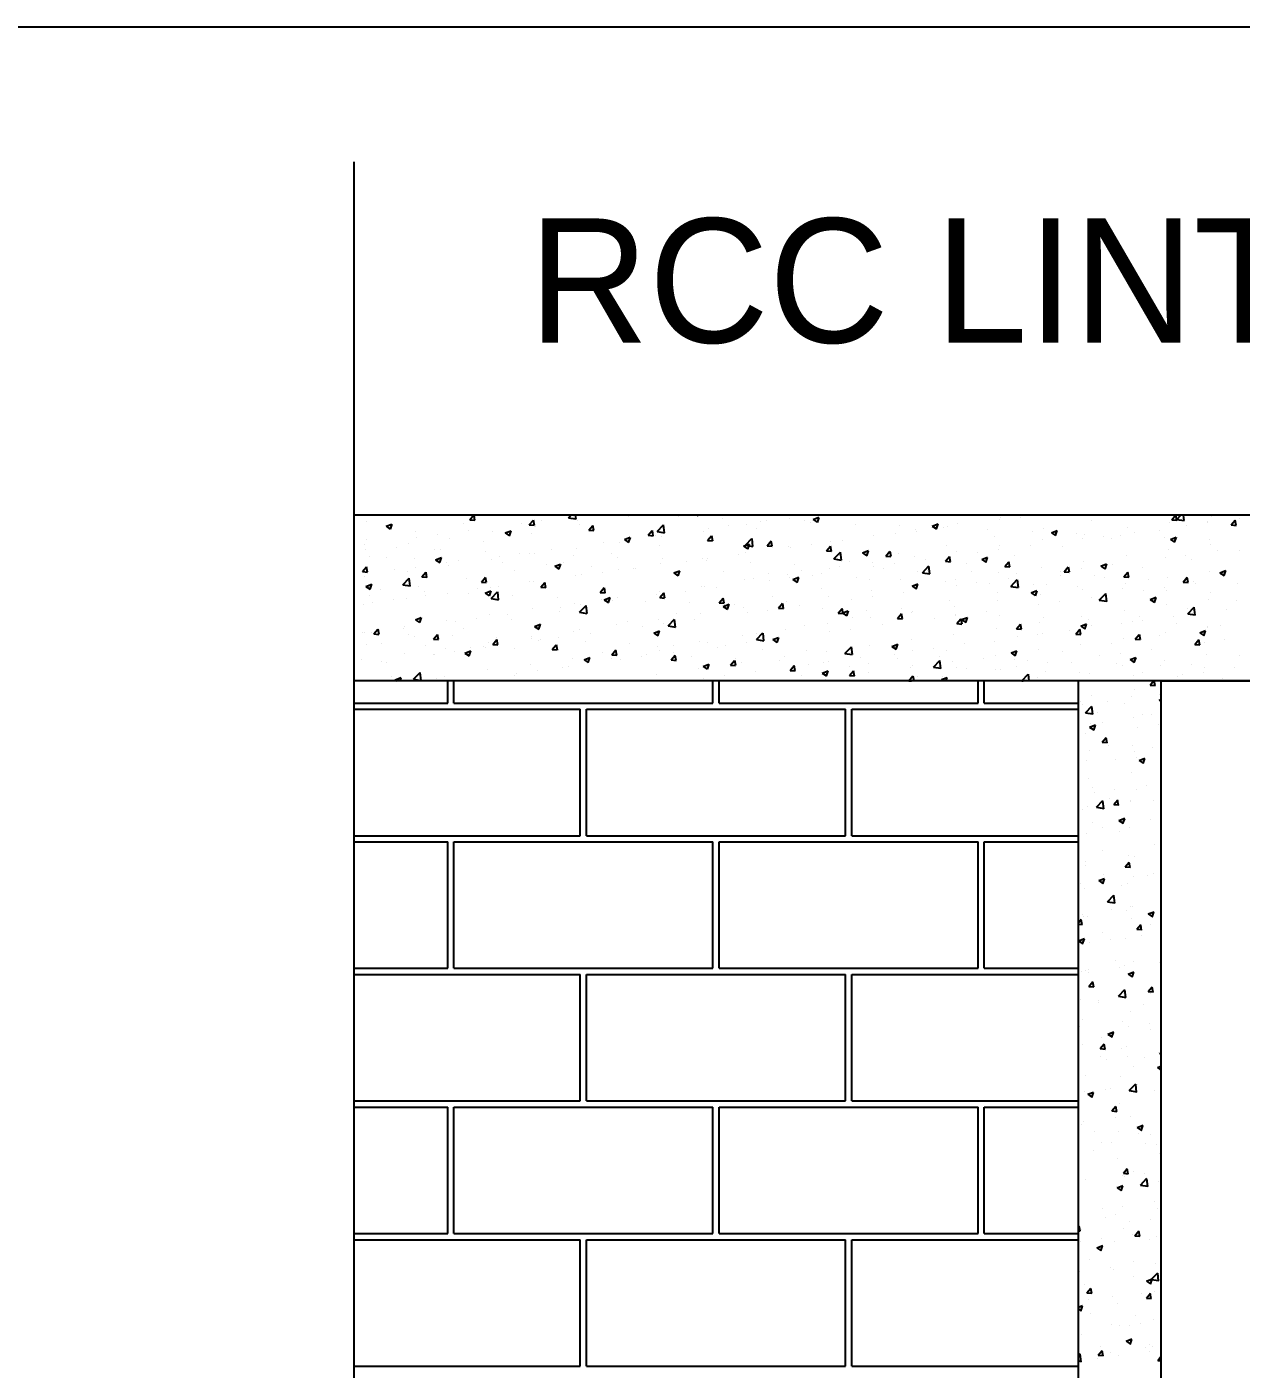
# Model space of a CAD drawing. Header units: metres. Extents: x -1560488.3 to -1560394.4, y 43534.5 to 43593.3.
# Drawn here: x -1560437.045 to -1560434.939, y 43545.777 to 43548.105 of the extents above; entities that cross this region are included whole.
import ezdxf

# ---------------------------------------------------------------- set-up
doc = ezdxf.new("R2010")
doc.units = ezdxf.units.M
doc.header["$LTSCALE"] = 750
doc.header["$MEASUREMENT"] = 0
doc.layers.get('0').update_dxf_attribs({"lineweight": 5})
doc.layers.add('BO', color=1, linetype='Continuous')
doc.styles.add('Romantic', font='GOTHIC.TTF')

# ---------------------------------------------------------------- blocks, each defined once
blk = doc.blocks.new('A$C70167D43')
at = {"color": 0}
for p, q in [((-238.45, 286.7), (-238.45, 649.47)), ((63.73, 609.8), (-238.45, 609.8)), ((63.73, 591.19), (-238.45, 591.19)), ((-157.14, 330.66), (-157.14, 591.19)), ((-147.84, 591.19), (-26.88, 591.19)), ((-147.84, 330.66), (-147.84, 591.19))]:
    blk.add_line(p, q, dxfattribs=at)
at = {"color": 2}
for p, q in [((-238.4, 609.77), (-238.4, 609.77)), ((-237.07, 609.07), (-237.07, 609.07)), ((-232.3, 609.73), (-232.3, 609.73)), ((-226.2, 608.91), (-226.2, 608.91)), ((-225.46, 609.3), (-225.05, 609.8)), ((-225.46, 609.3), (-224.91, 609.25)), ((-224.9, 609.24), (-225, 609.8)), ((-219.72, 608.89), (-219.72, 608.89)), ((-218.79, 608.71), (-218.34, 609.25)), ((-218.22, 608.66), (-218.33, 609.24)), ((-217.39, 609.19), (-217.39, 609.19)), ((-214.38, 609.51), (-214.11, 609.8)), ((-214.38, 609.51), (-213.56, 609.38)), ((-213.87, 609.66), (-213.87, 609.66)), ((-213.54, 609.37), (-213.59, 609.8)), ((-213.4, 609.18), (-213.4, 609.18)), ((-207.69, 609.66), (-207.69, 609.66)), ((-202.07, 609.65), (-202.07, 609.65)), ((-199.9, 609.8), (-199.84, 609.76)), ((-199.83, 609.75), (-199.81, 609.8)), ((-197.1, 609.44), (-197.1, 609.44)), ((-192.86, 609.07), (-192.86, 609.07)), ((-192.14, 609.23), (-192.14, 609.23)), ((-189.59, 609.38), (-189.59, 609.38)), ((-187.86, 609.2), (-187.86, 609.2)), ((-187.17, 609.02), (-187.17, 609.02)), ((-186.93, 609.32), (-186.28, 609.57)), ((-186.93, 609.32), (-186.47, 609.01)), ((-186.45, 609), (-186.26, 609.56)), ((-165.97, 609.27), (-165.97, 609.27)), ((-165.86, 609.52), (-165.86, 609.52)), ((-163.64, 609.57), (-163.64, 609.57)), ((-155.68, 609.23), (-155.68, 609.23)), ((-146.89, 609.03), (-146.89, 609.03)), ((-146.67, 609.29), (-146.24, 609.8)), ((-146.67, 609.29), (-146.11, 609.24)), ((-146.1, 609.23), (-146.21, 609.8)), ((-146.11, 609.34), (-145.66, 609.8)), ((-146.11, 609.34), (-145.28, 609.21)), ((-145.27, 609.2), (-145.34, 609.8)), ((-142.63, 608.99), (-142.63, 608.99)), ((-142.6, 609.05), (-142.6, 609.05)), ((-142.19, 609.63), (-142.19, 609.63)), ((-140, 608.71), (-139.55, 609.24)), ((-139.43, 608.65), (-139.54, 609.23)), ((-139.11, 609.46), (-139.11, 609.46)), ((-234.86, 608.56), (-234.21, 608.81)), ((-234.86, 608.56), (-234.4, 608.25)), ((-234.39, 608.24), (-234.2, 608.8)), ((-231.62, 607.98), (-231.62, 607.98)), ((-229.12, 607.65), (-229.12, 607.65)), ((-225.6, 608.11), (-225.6, 608.11)), ((-222.88, 607.92), (-222.88, 607.92)), ((-221.49, 607.81), (-220.84, 608.06)), ((-221.49, 607.81), (-221.03, 607.5)), ((-221.01, 607.49), (-220.83, 608.05)), ((-218.79, 608.71), (-218.23, 608.67)), ((-218.54, 607.8), (-218.54, 607.8)), ((-218.1, 608.58), (-218.1, 608.58)), ((-213.11, 608.73), (-213.11, 608.73)), ((-212.12, 608.13), (-211.67, 608.66)), ((-212.12, 608.13), (-211.56, 608.08)), ((-211.55, 608.07), (-211.66, 608.65)), ((-205.44, 607.55), (-204.99, 608.08)), ((-205.44, 607.55), (-204.89, 607.5)), ((-204.87, 607.49), (-204.98, 608.07)), ((-204.59, 607.53), (-204.59, 607.53)), ((-204.45, 607.97), (-203.73, 608.73)), ((-204.45, 607.97), (-203.63, 607.84)), ((-203.9, 607.43), (-203.9, 607.43)), ((-203.61, 607.83), (-203.72, 608.72)), ((-199.2, 608.03), (-199.2, 608.03)), ((-198.77, 606.96), (-198.32, 607.5)), ((-198.71, 608.3), (-198.71, 608.3)), ((-198.2, 606.9), (-198.31, 607.49)), ((-196.38, 608.61), (-196.38, 608.61)), ((-194.37, 608.72), (-194.37, 608.72)), ((-193.28, 608.27), (-193.28, 608.27)), ((-182.2, 608.81), (-182.2, 608.81)), ((-180.17, 607.58), (-180.17, 607.58)), ((-177.7, 607.72), (-177.7, 607.72)), ((-177.23, 608.6), (-177.23, 608.6)), ((-175.4, 608.23), (-175.4, 608.23)), ((-175.37, 608.03), (-175.37, 608.03)), ((-173.56, 608.58), (-172.9, 608.83)), ((-173.56, 608.58), (-173.09, 608.27)), ((-173.08, 608.26), (-172.89, 608.82)), ((-172.27, 608.39), (-172.27, 608.39)), ((-171.85, 608.49), (-171.85, 608.49)), ((-170.7, 608.83), (-170.7, 608.83)), ((-167.3, 608.18), (-167.3, 608.18)), ((-166.54, 607.37), (-166.54, 607.37)), ((-162.33, 607.97), (-162.33, 607.97)), ((-161.11, 608.3), (-161.11, 608.3)), ((-160.18, 607.83), (-159.53, 608.08)), ((-160.18, 607.83), (-159.72, 607.52)), ((-159.71, 607.51), (-159.52, 608.07)), ((-157.37, 607.76), (-157.37, 607.76)), ((-156.5, 607.68), (-156.5, 607.68)), ((-154.36, 607.45), (-154.36, 607.45)), ((-152.4, 607.55), (-152.4, 607.55)), ((-151.67, 608.37), (-151.67, 608.37)), ((-150.84, 607.91), (-150.84, 607.91)), ((-148.03, 608.12), (-148.03, 608.12)), ((-144.96, 608.69), (-144.96, 608.69)), ((-140, 608.71), (-139.44, 608.66)), ((-237.33, 606.57), (-237.33, 606.57)), ((-237.19, 605.98), (-237.19, 605.98)), ((-237.05, 607.05), (-237.05, 607.05)), ((-233.68, 606.16), (-233.68, 606.16)), ((-232.41, 606.63), (-232.41, 606.63)), ((-231.45, 607.34), (-231.45, 607.34)), ((-229.39, 605.93), (-229.39, 605.93)), ((-228.72, 605.95), (-228.72, 605.95)), ((-227.71, 607.23), (-227.71, 607.23)), ((-223.97, 606.86), (-223.97, 606.86)), ((-216.32, 605.99), (-216.32, 605.99)), ((-213.51, 606.08), (-213.51, 606.08)), ((-210.44, 606.76), (-210.44, 606.76)), ((-208.68, 606.78), (-208.68, 606.78)), ((-208.12, 607.07), (-207.47, 607.32)), ((-208.12, 607.07), (-207.65, 606.75)), ((-208.11, 607.07), (-208.11, 607.07)), ((-207.64, 606.74), (-207.45, 607.31)), ((-204.13, 606.4), (-204.13, 606.4)), ((-198.77, 606.96), (-198.21, 606.91)), ((-198.71, 607.33), (-198.71, 607.33)), ((-194.75, 606.32), (-194.09, 606.57)), ((-194.75, 606.32), (-194.28, 606.01)), ((-194.52, 606.43), (-193.8, 607.19)), ((-194.52, 606.43), (-193.7, 606.3)), ((-194.27, 606), (-194.08, 606.56)), ((-193.68, 606.29), (-193.79, 607.18)), ((-192.09, 606.38), (-191.65, 606.91)), ((-192.09, 606.38), (-191.54, 606.33)), ((-191.53, 606.32), (-191.63, 606.9)), ((-189.71, 606.28), (-189.71, 606.28)), ((-189.43, 606.18), (-189.43, 606.18)), ((-187.1, 606.48), (-187.1, 606.48)), ((-185.42, 605.79), (-184.97, 606.33)), ((-185.01, 606.88), (-185.01, 606.88)), ((-184.85, 605.74), (-184.96, 606.32)), ((-183.58, 606.95), (-183.58, 606.95)), ((-171.96, 606.44), (-171.96, 606.44)), ((-166.09, 605.9), (-166.09, 605.9)), ((-165.98, 606.43), (-165.98, 606.43)), ((-162.57, 606.37), (-162.57, 606.37)), ((-161.2, 607.08), (-161.2, 607.08)), ((-158.88, 606.26), (-158.88, 606.26)), ((-156.69, 607.14), (-156.69, 607.14)), ((-153.45, 607.19), (-153.45, 607.19)), ((-147.43, 607.34), (-147.43, 607.34)), ((-147, 605.93), (-147, 605.93)), ((-146.81, 607.09), (-146.16, 607.34)), ((-146.81, 607.09), (-146.35, 606.77)), ((-146.34, 606.77), (-146.15, 607.33)), ((-142.47, 607.13), (-142.47, 607.13)), ((-142.3, 606.53), (-142.3, 606.53)), ((-236.69, 605.12), (-236.69, 605.12)), ((-234.82, 605), (-234.82, 605)), ((-231.72, 604.91), (-231.72, 604.91)), ((-229.31, 604.81), (-228.66, 605.06)), ((-229.31, 604.81), (-228.84, 604.5)), ((-228.83, 604.49), (-228.64, 605.05)), ((-228.05, 604.44), (-228.05, 604.44)), ((-226.75, 604.7), (-226.75, 604.7)), ((-223.75, 605.74), (-223.75, 605.74)), ((-222.99, 604.83), (-222.99, 604.83)), ((-222.17, 605.22), (-222.17, 605.22)), ((-221.79, 604.49), (-221.79, 604.49)), ((-219.84, 605.52), (-219.84, 605.52)), ((-218.78, 605.53), (-218.78, 605.53)), ((-218.21, 605.48), (-218.21, 605.48)), ((-214.99, 604.54), (-214.99, 604.54)), ((-213.82, 605.32), (-213.82, 605.32)), ((-209.56, 605.47), (-209.56, 605.47)), ((-208.85, 605.11), (-208.85, 605.11)), ((-203.88, 604.9), (-203.88, 604.9)), ((-201.16, 604.63), (-201.16, 604.63)), ((-199.32, 604.93), (-199.32, 604.93)), ((-198.91, 604.69), (-198.91, 604.69)), ((-198.83, 604.94), (-198.83, 604.94)), ((-195.31, 605.4), (-195.31, 605.4)), ((-194.48, 605.63), (-194.48, 605.63)), ((-193.95, 604.48), (-193.95, 604.48)), ((-185.42, 605.79), (-184.86, 605.75)), ((-184.59, 604.89), (-183.87, 605.65)), ((-184.59, 604.89), (-183.77, 604.76)), ((-183.75, 604.75), (-183.86, 605.64)), ((-182.81, 604.58), (-182.81, 604.58)), ((-181.37, 605.58), (-180.72, 605.83)), ((-181.37, 605.58), (-180.91, 605.26)), ((-180.9, 605.25), (-180.71, 605.82)), ((-180.29, 604.48), (-180.29, 604.48)), ((-178.75, 605.21), (-178.3, 605.75)), ((-178.75, 605.21), (-178.19, 605.16)), ((-178.18, 605.15), (-178.29, 605.74)), ((-177.82, 604.36), (-177.82, 604.36)), ((-177.39, 605.51), (-177.39, 605.51)), ((-175.51, 605.13), (-175.51, 605.13)), ((-174.3, 604.82), (-174.3, 604.82)), ((-172.07, 604.63), (-171.62, 605.16)), ((-172.07, 604.63), (-171.52, 604.58)), ((-171.51, 604.57), (-171.61, 605.15)), ((-170.81, 605.73), (-170.81, 605.73)), ((-169.73, 604.4), (-169.73, 604.4)), ((-168.42, 605.6), (-168.42, 605.6)), ((-168, 604.83), (-167.35, 605.08)), ((-168, 604.83), (-167.54, 604.52)), ((-167.53, 604.51), (-167.34, 605.07)), ((-165.4, 604.04), (-164.95, 604.58)), ((-164.83, 603.98), (-164.94, 604.57)), ((-164.31, 605.33), (-164.31, 605.33)), ((-156.61, 604.58), (-156.61, 604.58)), ((-151.78, 605.28), (-151.78, 605.28)), ((-147.41, 605.02), (-147.41, 605.02)), ((-145.08, 605.32), (-145.08, 605.32)), ((-144.47, 604.87), (-144.47, 604.87)), ((-141.55, 605.79), (-141.55, 605.79)), ((-139.05, 605.8), (-139.05, 605.8)), ((-237.52, 603.47), (-237.07, 604)), ((-237.52, 603.47), (-236.96, 603.42)), ((-237.3, 602.88), (-237.3, 602.88)), ((-236.95, 603.41), (-237.06, 603.99)), ((-233.9, 603.67), (-233.9, 603.67)), ((-232.52, 603.53), (-232.52, 603.53)), ((-231.57, 603.98), (-231.57, 603.98)), ((-230.85, 602.88), (-230.4, 603.42)), ((-230.85, 602.88), (-230.29, 602.83)), ((-230.28, 602.82), (-230.39, 603.41)), ((-227.82, 604.13), (-227.82, 604.13)), ((-220.41, 603.61), (-220.41, 603.61)), ((-216.82, 604.28), (-216.82, 604.28)), ((-215.94, 604.07), (-215.28, 604.32)), ((-215.94, 604.07), (-215.47, 603.75)), ((-215.46, 603.74), (-215.27, 604.31)), ((-213.62, 602.98), (-213.62, 602.98)), ((-212.89, 603.09), (-212.89, 603.09)), ((-211.85, 604.07), (-211.85, 604.07)), ((-210.56, 603.4), (-210.56, 603.4)), ((-208.79, 603.68), (-208.79, 603.68)), ((-207.04, 603.86), (-207.04, 603.86)), ((-206.89, 603.86), (-206.89, 603.86)), ((-204.02, 604.33), (-204.02, 604.33)), ((-202.56, 603.32), (-201.91, 603.57)), ((-202.56, 603.32), (-202.1, 603.01)), ((-202.09, 603), (-201.9, 603.56)), ((-201.92, 603.65), (-201.92, 603.65)), ((-196.95, 603.44), (-196.95, 603.44)), ((-191.99, 603.23), (-191.99, 603.23)), ((-189.82, 603.18), (-189.82, 603.18)), ((-188.98, 604.27), (-188.98, 604.27)), ((-188.24, 603.65), (-188.24, 603.65)), ((-187.02, 603.02), (-187.02, 603.02)), ((-186.02, 603.28), (-186.02, 603.28)), ((-185.12, 603.78), (-185.12, 603.78)), ((-184.01, 604.06), (-184.01, 604.06)), ((-180.15, 604.05), (-180.15, 604.05)), ((-179.05, 603.85), (-179.05, 603.85)), ((-175.16, 603.47), (-175.16, 603.47)), ((-174.66, 603.35), (-173.94, 604.11)), ((-174.66, 603.35), (-173.83, 603.22)), ((-174.08, 603.64), (-174.08, 603.64)), ((-173.82, 603.21), (-173.93, 604.1)), ((-169.11, 603.43), (-169.11, 603.43)), ((-166.09, 603.33), (-166.09, 603.33)), ((-165.4, 604.04), (-164.84, 603.99)), ((-164.15, 603.22), (-164.15, 603.22)), ((-161.31, 603.98), (-161.31, 603.98)), ((-159.18, 603.01), (-159.18, 603.01)), ((-159.14, 603.47), (-159.14, 603.47)), ((-158.73, 603.46), (-158.28, 603.99)), ((-158.73, 603.46), (-158.17, 603.41)), ((-158.16, 603.4), (-158.27, 603.98)), ((-156.81, 603.78), (-156.81, 603.78)), ((-155.33, 603), (-155.33, 603)), ((-154.63, 604.09), (-153.98, 604.34)), ((-154.63, 604.09), (-154.17, 603.77)), ((-154.16, 603.76), (-153.97, 604.33)), ((-153.28, 604.24), (-153.28, 604.24)), ((-152.05, 602.88), (-151.6, 603.41)), ((-152.05, 602.88), (-151.5, 602.83)), ((-151.48, 602.82), (-151.59, 603.4)), ((-149.9, 603.94), (-149.9, 603.94)), ((-142.42, 603.43), (-142.42, 603.43)), ((-141.26, 603.34), (-140.61, 603.59)), ((-141.26, 603.34), (-140.8, 603.03)), ((-140.78, 603.02), (-140.6, 603.58)), ((-237.13, 601.81), (-236.47, 602.06)), ((-237.13, 601.81), (-236.66, 601.5)), ((-236.65, 601.49), (-236.46, 602.05)), ((-235.53, 601.43), (-235.53, 601.43)), ((-233.01, 601.99), (-232.29, 602.74)), ((-233.01, 601.99), (-232.18, 601.86)), ((-232.17, 601.85), (-232.27, 602.73)), ((-231.27, 601.75), (-231.27, 601.75)), ((-225.84, 602.68), (-225.84, 602.68)), ((-224.62, 601.55), (-224.62, 601.55)), ((-224.17, 602.3), (-223.72, 602.83)), ((-224.17, 602.3), (-223.62, 602.25)), ((-223.6, 602.24), (-223.71, 602.82)), ((-223.1, 601.73), (-223.1, 601.73)), ((-222.29, 601.85), (-222.29, 601.85)), ((-218.77, 602.32), (-218.77, 602.32)), ((-218.32, 602.39), (-218.32, 602.39)), ((-217.5, 601.72), (-217.05, 602.25)), ((-217.5, 601.72), (-216.94, 601.67)), ((-216.93, 601.66), (-217.04, 602.24)), ((-210.83, 601.13), (-210.38, 601.67)), ((-210.26, 601.07), (-210.36, 601.66)), ((-199.43, 601.83), (-199.43, 601.83)), ((-199.09, 601.78), (-199.09, 601.78)), ((-197.75, 601.73), (-197.75, 601.73)), ((-194.6, 602.53), (-194.6, 602.53)), ((-193.67, 602.71), (-193.67, 602.71)), ((-191.88, 602.51), (-191.88, 602.51)), ((-189.55, 602.82), (-189.55, 602.82)), ((-189.19, 602.58), (-188.54, 602.83)), ((-189.19, 602.58), (-188.73, 602.26)), ((-188.72, 602.25), (-188.53, 602.82)), ((-186.01, 601.6), (-186.01, 601.6)), ((-182.05, 602.81), (-182.05, 602.81)), ((-180.58, 602.53), (-180.58, 602.53)), ((-180.4, 601.38), (-180.4, 601.38)), ((-177.08, 602.6), (-177.08, 602.6)), ((-175.82, 601.83), (-175.17, 602.08)), ((-175.82, 601.83), (-175.36, 601.52)), ((-175.62, 602.04), (-175.62, 602.04)), ((-175.35, 601.51), (-175.16, 602.07)), ((-172.12, 602.39), (-172.12, 602.39)), ((-170.92, 602.63), (-170.92, 602.63)), ((-170.87, 601.93), (-170.87, 601.93)), ((-168.54, 602.23), (-168.54, 602.23)), ((-167.15, 602.18), (-167.15, 602.18)), ((-165.01, 602.7), (-165.01, 602.7)), ((-164.73, 601.81), (-164.01, 602.57)), ((-164.73, 601.81), (-163.9, 601.68)), ((-163.89, 601.67), (-164, 602.56)), ((-162.18, 601.97), (-162.18, 601.97)), ((-160.75, 602.07), (-160.75, 602.07)), ((-157.22, 601.76), (-157.22, 601.76)), ((-156.73, 601.48), (-156.73, 601.48)), ((-154.21, 602.8), (-154.21, 602.8)), ((-152.25, 601.55), (-152.25, 601.55)), ((-151.89, 602.18), (-151.89, 602.18)), ((-149.86, 601.35), (-149.86, 601.35)), ((-149.24, 602.59), (-149.24, 602.59)), ((-147.53, 601.65), (-147.53, 601.65)), ((-147.12, 602.83), (-147.12, 602.83)), ((-145.38, 602.29), (-144.93, 602.83)), ((-145.38, 602.29), (-144.82, 602.24)), ((-144.81, 602.23), (-144.92, 602.82)), ((-144.28, 602.38), (-144.28, 602.38)), ((-144, 602.12), (-144, 602.12)), ((-139.31, 602.17), (-139.31, 602.17)), ((-236.69, 600.81), (-236.69, 600.81)), ((-236.35, 600), (-236.35, 600)), ((-234.02, 600.31), (-234.02, 600.31)), ((-232.63, 600.44), (-232.63, 600.44)), ((-230.57, 601.22), (-230.57, 601.22)), ((-230.49, 600.77), (-230.49, 600.77)), ((-227.93, 601.03), (-227.93, 601.03)), ((-225.6, 601.01), (-225.6, 601.01)), ((-223.75, 601.06), (-223.1, 601.31)), ((-223.75, 601.06), (-223.29, 600.75)), ((-223.28, 600.74), (-223.09, 601.31)), ((-223.08, 600.45), (-222.36, 601.2)), ((-223.08, 600.45), (-222.25, 600.32)), ((-222.24, 600.31), (-222.34, 601.19)), ((-220.63, 600.8), (-220.63, 600.8)), ((-215.67, 600.59), (-215.67, 600.59)), ((-213.74, 599.88), (-213.74, 599.88)), ((-210.83, 601.13), (-210.27, 601.08)), ((-210.7, 600.38), (-210.7, 600.38)), ((-210.38, 600.32), (-209.73, 600.57)), ((-210.38, 600.32), (-209.92, 600.01)), ((-209.95, 599.92), (-209.95, 599.92)), ((-209.91, 600), (-209.72, 600.56)), ((-209.48, 600.19), (-209.48, 600.19)), ((-208.91, 600.58), (-208.91, 600.58)), ((-205.73, 600.17), (-205.73, 600.17)), ((-204.52, 600.85), (-204.52, 600.85)), ((-204.15, 600.55), (-203.7, 601.08)), ((-204.15, 600.55), (-203.6, 600.5)), ((-204.13, 601.24), (-204.13, 601.24)), ((-203.58, 600.49), (-203.69, 601.07)), ((-203.61, 600.96), (-203.61, 600.96)), ((-201.28, 601.27), (-201.28, 601.27)), ((-200.77, 599.96), (-200.77, 599.96)), ((-197.48, 599.96), (-197.03, 600.5)), ((-197.48, 599.96), (-196.92, 599.91)), ((-196.91, 599.91), (-197.02, 600.49)), ((-191.44, 600.67), (-191.44, 600.67)), ((-190.8, 599.38), (-190.36, 599.91)), ((-190.24, 599.32), (-190.34, 599.9)), ((-189.93, 600.09), (-189.93, 600.09)), ((-185.23, 600.68), (-185.23, 600.68)), ((-182.6, 600.38), (-182.6, 600.38)), ((-180.27, 600.69), (-180.27, 600.69)), ((-176.74, 601.15), (-176.74, 601.15)), ((-171.6, 600.21), (-171.6, 600.21)), ((-166.2, 600.23), (-166.2, 600.23)), ((-166.18, 601.14), (-166.18, 601.14)), ((-162.45, 601.09), (-161.8, 601.34)), ((-162.45, 601.09), (-161.99, 600.77)), ((-161.97, 600.76), (-161.79, 601.33)), ((-161.43, 600.89), (-161.43, 600.89)), ((-159.26, 600.11), (-159.26, 600.11)), ((-155.73, 600.57), (-155.73, 600.57)), ((-154.8, 600.27), (-154.08, 601.03)), ((-154.8, 600.27), (-153.97, 600.14)), ((-153.96, 600.13), (-154.07, 601.02)), ((-149.08, 600.34), (-148.43, 600.59)), ((-149.08, 600.34), (-148.61, 600.03)), ((-148.6, 600.02), (-148.41, 600.58)), ((-147.28, 601.34), (-147.28, 601.34)), ((-142.53, 600.33), (-142.53, 600.33)), ((-142.32, 601.13), (-142.32, 601.13)), ((-139.43, 600.25), (-139.43, 600.25)), ((-237.41, 599.78), (-237.41, 599.78)), ((-223.22, 598.63), (-223.22, 598.63)), ((-221.21, 598.65), (-221.21, 598.65)), ((-218.44, 599.29), (-218.44, 599.29)), ((-215.37, 598.99), (-215.37, 598.99)), ((-215.34, 599.42), (-215.34, 599.42)), ((-213.15, 598.91), (-212.42, 599.66)), ((-213.15, 598.91), (-212.32, 598.78)), ((-213.01, 599.73), (-213.01, 599.73)), ((-212.31, 598.77), (-212.41, 599.65)), ((-202.29, 598.81), (-202.29, 598.81)), ((-199.54, 598.73), (-199.54, 598.73)), ((-197.01, 599.57), (-196.36, 599.82)), ((-197.01, 599.57), (-196.55, 599.26)), ((-196.86, 599.74), (-196.86, 599.74)), ((-196.54, 599.25), (-196.35, 599.81)), ((-195.8, 599.75), (-195.8, 599.75)), ((-194.71, 599.43), (-194.71, 599.43)), ((-194.33, 598.84), (-194.33, 598.84)), ((-192, 599.15), (-192, 599.15)), ((-190.83, 599.54), (-190.83, 599.54)), ((-190.8, 599.38), (-190.25, 599.33)), ((-188.47, 599.61), (-188.47, 599.61)), ((-185.86, 599.33), (-185.86, 599.33)), ((-184.13, 598.8), (-183.68, 599.33)), ((-184.13, 598.8), (-183.57, 598.75)), ((-183.56, 598.74), (-183.67, 599.32)), ((-183.64, 598.83), (-182.99, 599.08)), ((-183.64, 598.83), (-183.18, 598.52)), ((-183.16, 598.51), (-182.97, 599.07)), ((-182.46, 598.35), (-182.46, 598.35)), ((-180.9, 599.12), (-180.9, 599.12)), ((-177.46, 598.21), (-177.01, 598.75)), ((-177.03, 599.28), (-177.03, 599.28)), ((-176.89, 598.15), (-177, 598.74)), ((-175.93, 598.91), (-175.93, 598.91)), ((-175.73, 598.94), (-175.73, 598.94)), ((-171.04, 599.53), (-171.04, 599.53)), ((-170.98, 598.56), (-170.98, 598.56)), ((-170.96, 598.7), (-170.96, 598.7)), ((-170.27, 598.08), (-169.61, 598.33)), ((-167.46, 599.03), (-167.46, 599.03)), ((-166, 598.49), (-166, 598.49)), ((-161.58, 599.8), (-161.58, 599.8)), ((-156.84, 598.38), (-156.84, 598.38)), ((-152.01, 599.08), (-152.01, 599.08)), ((-150.28, 598.38), (-150.28, 598.38)), ((-147.23, 599.74), (-147.23, 599.74)), ((-146.45, 598.45), (-146.45, 598.45)), ((-144.87, 598.73), (-144.15, 599.49)), ((-144.87, 598.73), (-144.04, 598.6)), ((-144.86, 599.31), (-144.86, 599.31)), ((-144.03, 598.59), (-144.14, 599.48)), ((-140.57, 599.22), (-140.57, 599.22)), ((-236.23, 596.47), (-235.78, 597)), ((-235.66, 596.41), (-235.77, 596.99)), ((-232.94, 597.1), (-232.94, 597.1)), ((-232.75, 597.34), (-232.75, 597.34)), ((-231.57, 598.06), (-230.92, 598.31)), ((-231.57, 598.06), (-231.11, 597.75)), ((-231.1, 597.74), (-230.91, 598.3)), ((-228.05, 597.93), (-228.05, 597.93)), ((-227.07, 597.88), (-227.07, 597.88)), ((-226.22, 597.13), (-226.22, 597.13)), ((-224.74, 598.18), (-224.74, 598.18)), ((-220.8, 598.06), (-220.8, 598.06)), ((-218.2, 597.32), (-217.55, 597.57)), ((-218.2, 597.32), (-217.74, 597.01)), ((-217.72, 597), (-217.54, 597.56)), ((-213.14, 596.95), (-213.14, 596.95)), ((-209.02, 597.48), (-209.02, 597.48)), ((-207.72, 597.88), (-207.72, 597.88)), ((-206.05, 597.29), (-206.05, 597.29)), ((-204.83, 596.57), (-204.18, 596.82)), ((-204.24, 598.14), (-204.24, 598.14)), ((-203.73, 597.6), (-203.73, 597.6)), ((-203.22, 597.37), (-202.49, 598.12)), ((-203.22, 597.37), (-202.39, 597.24)), ((-202.38, 597.23), (-202.48, 598.11)), ((-200.2, 598.07), (-200.2, 598.07)), ((-190.04, 596.99), (-190.04, 596.99)), ((-187.88, 597.42), (-187.88, 597.42)), ((-185.34, 597.59), (-185.34, 597.59)), ((-182.71, 597.02), (-182.71, 597.02)), ((-180.51, 598.28), (-180.51, 598.28)), ((-179.19, 597.48), (-179.19, 597.48)), ((-177.46, 598.21), (-176.9, 598.16)), ((-173.31, 598.26), (-173.31, 598.26)), ((-170.78, 597.63), (-170.33, 598.16)), ((-170.78, 597.63), (-170.23, 597.58)), ((-170.21, 597.57), (-170.32, 598.15)), ((-170.27, 598.08), (-169.8, 597.77)), ((-169.79, 597.76), (-169.6, 598.32)), ((-166.32, 597.13), (-166.32, 597.13)), ((-164.11, 597.04), (-163.66, 597.58)), ((-164.11, 597.04), (-163.55, 597)), ((-163.54, 596.99), (-163.65, 597.57)), ((-161.54, 597.79), (-161.54, 597.79)), ((-161.03, 598.28), (-161.03, 598.28)), ((-158.18, 596.9), (-158.18, 596.9)), ((-157.43, 596.46), (-156.99, 596.99)), ((-156.87, 596.4), (-156.97, 596.99)), ((-156.89, 597.34), (-156.24, 597.59)), ((-156.89, 597.34), (-156.43, 597.03)), ((-156.42, 597.02), (-156.23, 597.58)), ((-156.06, 598.07), (-156.06, 598.07)), ((-155.71, 597.45), (-155.71, 597.45)), ((-152.3, 597.68), (-152.3, 597.68)), ((-151.1, 597.86), (-151.1, 597.86)), ((-149.97, 597.98), (-149.97, 597.98)), ((-146.13, 597.65), (-146.13, 597.65)), ((-143.52, 596.59), (-142.87, 596.84)), ((-143.05, 596.27), (-142.86, 596.83)), ((-142.64, 597.24), (-142.64, 597.24)), ((-142.63, 597.27), (-142.63, 597.27)), ((-141.16, 597.44), (-141.16, 597.44)), ((-237.52, 596.68), (-237.52, 596.68)), ((-237.35, 596.67), (-237.35, 596.67)), ((-236.47, 596.64), (-236.47, 596.64)), ((-236.23, 596.47), (-235.67, 596.42)), ((-235.38, 595.42), (-235.38, 595.42)), ((-232.38, 596.46), (-232.38, 596.46)), ((-231.65, 596.19), (-231.65, 596.19)), ((-229.56, 595.88), (-229.11, 596.42)), ((-229.56, 595.88), (-229, 595.84)), ((-228.99, 595.83), (-229.1, 596.41)), ((-227.41, 596.25), (-227.41, 596.25)), ((-223.33, 595.54), (-223.33, 595.54)), ((-222.88, 595.3), (-222.43, 595.83)), ((-222.45, 596.04), (-222.45, 596.04)), ((-222.31, 595.24), (-222.42, 595.83)), ((-218.57, 596.01), (-218.57, 596.01)), ((-218.55, 596.19), (-218.55, 596.19)), ((-217.78, 595.75), (-217.78, 595.75)), ((-217.48, 595.83), (-217.48, 595.83)), ((-215.46, 596.06), (-215.46, 596.06)), ((-213.85, 596.79), (-213.85, 596.79)), ((-212.51, 595.62), (-212.51, 595.62)), ((-211.93, 596.52), (-211.93, 596.52)), ((-207.54, 595.41), (-207.54, 595.41)), ((-204.83, 596.57), (-204.36, 596.26)), ((-204.35, 596.25), (-204.16, 596.81)), ((-199.65, 595.64), (-199.65, 595.64)), ((-198.74, 595.55), (-198.74, 595.55)), ((-194.82, 596.33), (-194.82, 596.33)), ((-194.44, 595.48), (-194.44, 595.48)), ((-193.31, 596.48), (-193.31, 596.48)), ((-193.29, 595.83), (-192.56, 596.58)), ((-193.29, 595.83), (-192.46, 595.7)), ((-192.45, 595.69), (-192.55, 596.57)), ((-191.46, 595.83), (-190.8, 596.08)), ((-191.46, 595.83), (-190.99, 595.52)), ((-190.98, 595.51), (-190.79, 596.07)), ((-190.92, 595.94), (-190.92, 595.94)), ((-185.04, 596.71), (-185.04, 596.71)), ((-178.08, 595.08), (-177.43, 595.33)), ((-177.61, 594.76), (-177.42, 595.32)), ((-175.85, 595.84), (-175.85, 595.84)), ((-171.15, 596.44), (-171.15, 596.44)), ((-169.91, 595.36), (-169.91, 595.36)), ((-166.56, 595.59), (-166.56, 595.59)), ((-164.03, 596.13), (-164.03, 596.13)), ((-161.7, 596.44), (-161.7, 596.44)), ((-161.14, 596.52), (-161.14, 596.52)), ((-157.43, 596.46), (-156.88, 596.41)), ((-153.48, 595.41), (-153.48, 595.41)), ((-152.12, 595.98), (-152.12, 595.98)), ((-150.76, 595.88), (-150.31, 596.41)), ((-150.76, 595.88), (-150.21, 595.83)), ((-150.19, 595.82), (-150.3, 596.4)), ((-148.05, 596.34), (-148.05, 596.34)), ((-147.34, 596.64), (-147.34, 596.64)), ((-144.09, 595.29), (-143.64, 595.83)), ((-143.52, 595.23), (-143.63, 595.82)), ((-143.52, 596.59), (-143.06, 596.28)), ((-143.02, 595.55), (-143.02, 595.55)), ((-140.69, 595.86), (-140.69, 595.86)), ((-237.08, 595.26), (-237.08, 595.26)), ((-232.86, 594.24), (-232.86, 594.24)), ((-230.42, 595.21), (-230.42, 595.21)), ((-229.51, 594.21), (-229.51, 594.21)), ((-229.42, 594.15), (-229.42, 594.15)), ((-228.16, 594.84), (-228.16, 594.84)), ((-227.18, 594.51), (-227.18, 594.51)), ((-226.02, 594.32), (-225.37, 594.57)), ((-226.02, 594.32), (-225.55, 594.01)), ((-225.54, 594), (-225.35, 594.56)), ((-225.45, 595), (-225.45, 595)), ((-223.99, 595.08), (-223.99, 595.08)), ((-223.66, 594.98), (-223.66, 594.98)), ((-222.88, 595.3), (-222.33, 595.25)), ((-220.48, 594.79), (-220.48, 594.79)), ((-216.21, 594.72), (-215.76, 595.25)), ((-216.21, 594.72), (-215.65, 594.67)), ((-215.64, 594.66), (-215.75, 595.24)), ((-215.52, 594.58), (-215.52, 594.58)), ((-212.65, 593.57), (-211.99, 593.82)), ((-212.17, 593.25), (-211.98, 593.81)), ((-210.55, 594.37), (-210.55, 594.37)), ((-209.53, 594.13), (-209.09, 594.67)), ((-209.53, 594.13), (-208.98, 594.08)), ((-209.13, 594.39), (-209.13, 594.39)), ((-208.97, 594.07), (-209.07, 594.66)), ((-206.17, 593.93), (-206.17, 593.93)), ((-205.58, 594.16), (-205.58, 594.16)), ((-204.35, 595.04), (-204.35, 595.04)), ((-204.16, 594.62), (-204.16, 594.62)), ((-202.86, 593.55), (-202.41, 594.08)), ((-202.65, 594.4), (-202.65, 594.4)), ((-202.58, 595.2), (-202.58, 595.2)), ((-202.29, 593.49), (-202.4, 594.07)), ((-200.62, 593.95), (-200.62, 593.95)), ((-197.61, 594.99), (-197.61, 594.99)), ((-196.77, 595.17), (-196.77, 595.17)), ((-192.64, 594.78), (-192.64, 594.78)), ((-190.16, 593.89), (-190.16, 593.89)), ((-187.68, 594.57), (-187.68, 594.57)), ((-185.46, 594.49), (-185.46, 594.49)), ((-183.36, 594.29), (-182.63, 595.04)), ((-183.36, 594.29), (-182.53, 594.16)), ((-182.71, 594.36), (-182.71, 594.36)), ((-182.52, 594.15), (-182.62, 595.03)), ((-181.64, 593.81), (-181.64, 593.81)), ((-180.63, 595.19), (-180.63, 595.19)), ((-178.08, 595.08), (-177.62, 594.77)), ((-177.74, 594.15), (-177.74, 594.15)), ((-175.76, 594.59), (-175.76, 594.59)), ((-173.43, 594.89), (-173.43, 594.89)), ((-172.78, 593.94), (-172.78, 593.94)), ((-171.99, 594.66), (-171.99, 594.66)), ((-166.43, 594.04), (-166.43, 594.04)), ((-164.71, 594.34), (-164.06, 594.59)), ((-164.71, 594.34), (-164.25, 594.03)), ((-164.24, 594.02), (-164.05, 594.58)), ((-161.65, 594.69), (-161.65, 594.69)), ((-158.91, 594.48), (-158.91, 594.48)), ((-156.95, 595.29), (-156.95, 595.29)), ((-154.75, 594.01), (-154.75, 594.01)), ((-152.42, 594.31), (-152.42, 594.31)), ((-151.34, 593.59), (-150.69, 593.84)), ((-150.87, 593.27), (-150.68, 593.83)), ((-148.9, 594.78), (-148.9, 594.78)), ((-144.09, 595.29), (-143.53, 595.24)), ((-142.76, 594.14), (-142.76, 594.14)), ((-139.07, 594.02), (-139.07, 594.02)), ((-237.64, 593.59), (-237.64, 593.59)), ((-235.39, 593.43), (-235.39, 593.43)), ((-234.85, 593.22), (-234.85, 593.22)), ((-223.44, 592.44), (-223.44, 592.44)), ((-218.66, 593.09), (-218.66, 593.09)), ((-217.9, 592.39), (-217.9, 592.39)), ((-215.01, 592.76), (-215.01, 592.76)), ((-214.38, 592.85), (-214.38, 592.85)), ((-213.96, 593.69), (-213.96, 593.69)), ((-212.65, 593.57), (-212.18, 593.26)), ((-209.59, 593.69), (-209.59, 593.69)), ((-208.5, 593.62), (-208.5, 593.62)), ((-202.86, 593.55), (-202.3, 593.5)), ((-199.77, 592.54), (-199.77, 592.54)), ((-199.27, 592.83), (-198.62, 593.08)), ((-199.27, 592.83), (-198.81, 592.52)), ((-198.8, 592.51), (-198.61, 593.07)), ((-196.19, 592.96), (-195.74, 593.5)), ((-196.19, 592.96), (-195.63, 592.92)), ((-195.62, 592.91), (-195.73, 593.49)), ((-195.65, 593.74), (-195.65, 593.74)), ((-194.94, 593.24), (-194.94, 593.24)), ((-190.68, 593.53), (-190.68, 593.53)), ((-189.51, 592.38), (-189.06, 592.92)), ((-189.51, 592.38), (-188.96, 592.33)), ((-188.94, 592.32), (-189.05, 592.91)), ((-187.49, 593.04), (-187.49, 593.04)), ((-185.9, 592.08), (-185.25, 592.33)), ((-185.71, 593.32), (-185.71, 593.32)), ((-185.43, 591.76), (-185.24, 592.32)), ((-185.16, 593.35), (-185.16, 593.35)), ((-182.84, 592.79), (-182.84, 592.79)), ((-182.84, 591.8), (-182.39, 592.33)), ((-182.27, 591.74), (-182.38, 592.32)), ((-180.75, 593.11), (-180.75, 593.11)), ((-177.42, 593.73), (-177.42, 593.73)), ((-175.96, 592.74), (-175.96, 592.74)), ((-175.78, 592.9), (-175.78, 592.9)), ((-173.43, 592.75), (-172.7, 593.5)), ((-173.43, 592.75), (-172.6, 592.62)), ((-172.59, 592.61), (-172.69, 593.49)), ((-171.26, 593.34), (-171.26, 593.34)), ((-170.81, 592.69), (-170.81, 592.69)), ((-169.76, 592.61), (-169.76, 592.61)), ((-167.81, 593.73), (-167.81, 593.73)), ((-166.48, 592.46), (-166.48, 592.46)), ((-165.85, 592.48), (-165.85, 592.48)), ((-164.33, 593.55), (-164.33, 593.55)), ((-164.15, 592.77), (-164.15, 592.77)), ((-162.84, 593.52), (-162.84, 593.52)), ((-160.63, 593.23), (-160.63, 593.23)), ((-157.87, 593.31), (-157.87, 593.31)), ((-152.91, 593.1), (-152.91, 593.1)), ((-152.23, 592.89), (-152.23, 592.89)), ((-151.34, 593.59), (-150.88, 593.28)), ((-147.94, 592.89), (-147.94, 592.89)), ((-147.45, 593.54), (-147.45, 593.54)), ((-144.5, 593.08), (-144.5, 593.08)), ((-142.97, 592.68), (-142.97, 592.68)), ((-139.62, 592.65), (-139.62, 592.65)), ((-234.23, 591.73), (-234.23, 591.73)), ((-233.84, 591.32), (-233.18, 591.57)), ((-233.84, 591.32), (-233.64, 591.19)), ((-233.3, 591.19), (-233.17, 591.56)), ((-231.78, 591.39), (-231.05, 592.14)), ((-231.78, 591.39), (-230.95, 591.26)), ((-230.94, 591.25), (-231.04, 592.13)), ((-229.26, 591.52), (-229.26, 591.52)), ((-228.27, 591.74), (-228.27, 591.74)), ((-226.11, 591.31), (-226.11, 591.31)), ((-224.3, 591.31), (-224.3, 591.31)), ((-220.44, 591.83), (-220.44, 591.83)), ((-220.23, 592.08), (-220.23, 592.08)), ((-209.24, 591.29), (-209.24, 591.29)), ((-204.47, 591.94), (-204.47, 591.94)), ((-199.22, 591.5), (-199.22, 591.5)), ((-196.89, 591.81), (-196.89, 591.81)), ((-193.37, 592.27), (-193.37, 592.27)), ((-188.27, 591.86), (-188.27, 591.86)), ((-185.9, 592.08), (-185.44, 591.77)), ((-185.57, 591.39), (-185.57, 591.39)), ((-182.84, 591.8), (-182.28, 591.75)), ((-180.74, 592.09), (-180.74, 592.09)), ((-176.17, 591.21), (-175.72, 591.75)), ((-176.17, 591.21), (-175.87, 591.19)), ((-175.88, 591.22), (-175.88, 591.22)), ((-175.6, 591.19), (-175.71, 591.74)), ((-175.19, 591.68), (-175.19, 591.68)), ((-172.53, 591.34), (-171.88, 591.59)), ((-172.53, 591.34), (-172.31, 591.19)), ((-172.36, 591.69), (-172.36, 591.69)), ((-172, 591.19), (-171.87, 591.58)), ((-163.5, 591.21), (-162.77, 591.96)), ((-163.5, 591.21), (-163.36, 591.19)), ((-162.67, 591.19), (-162.76, 591.95)), ((-161.76, 591.59), (-161.76, 591.59)), ((-160.88, 592.27), (-160.88, 592.27)), ((-157.06, 592.19), (-157.06, 592.19)), ((-155.91, 592.06), (-155.91, 592.06)), ((-155.35, 591.22), (-155.35, 591.22)), ((-150.95, 591.85), (-150.95, 591.85)), ((-149.93, 592.15), (-149.93, 592.15)), ((-149.09, 590.73), (-148.7, 591.19)), ((-148.54, 590.64), (-148.64, 591.19)), ((-145.98, 591.64), (-145.98, 591.64)), ((-145.47, 591.88), (-145.47, 591.88)), ((-143.14, 592.19), (-143.14, 592.19)), ((-141.01, 591.43), (-141.01, 591.43)), ((-155.63, 589.52), (-155.63, 589.52)), ((-151.22, 589.46), (-151.22, 589.46)), ((-150.85, 590.18), (-150.85, 590.18)), ((-149.09, 590.73), (-148.53, 590.68)), ((-148.04, 589.69), (-148.04, 589.69)), ((-156.92, 588.9), (-156.92, 588.9)), ((-156.65, 588.53), (-156.65, 588.53)), ((-156.36, 587.61), (-155.63, 588.37)), ((-155.54, 587.45), (-155.64, 588.33)), ((-153.92, 588.91), (-153.92, 588.91)), ((-151.95, 588.69), (-151.95, 588.69)), ((-148.07, 589.02), (-147.84, 589.11)), ((-148.07, 589.02), (-147.84, 588.87)), ((-156.36, 587.61), (-155.53, 587.49)), ((-155.74, 586.43), (-155.74, 586.43)), ((-154.95, 587.65), (-154.95, 587.65)), ((-154.42, 586.49), (-154.42, 586.49)), ((-150.97, 587.08), (-150.97, 587.08)), ((-149.99, 587.44), (-149.99, 587.44)), ((-148.99, 587.42), (-148.99, 587.42)), ((-148.16, 586.32), (-148.16, 586.32)), ((-156.37, 585.24), (-156.37, 585.24)), ((-155.89, 586.02), (-155.23, 586.27)), ((-155.89, 586.02), (-155.42, 585.71)), ((-155.43, 585.66), (-155.24, 586.23)), ((-154.47, 584.32), (-154.02, 584.85)), ((-153.92, 584.22), (-154.03, 584.81)), ((-150.49, 586.02), (-150.49, 586.02)), ((-155.86, 583.33), (-155.86, 583.33)), ((-154.47, 584.32), (-153.91, 584.27)), ((-153.8, 583.96), (-153.8, 583.96)), ((-151.08, 583.98), (-151.08, 583.98)), ((-148.83, 583.75), (-148.83, 583.75)), ((-156.29, 582.3), (-156.29, 582.3)), ((-152.94, 582.35), (-152.94, 582.35)), ((-150.87, 583.23), (-150.87, 583.23)), ((-150.61, 582.65), (-150.61, 582.65)), ((-150.33, 582.27), (-149.68, 582.52)), ((-150.33, 582.27), (-149.87, 581.96)), ((-149.88, 581.92), (-149.69, 582.48)), ((-151.19, 580.89), (-151.19, 580.89)), ((-155.97, 580.23), (-155.97, 580.23)), ((-155.61, 579.2), (-155.61, 579.2)), ((-153.06, 578.98), (-153.06, 578.98)), ((-150.64, 578.99), (-150.64, 578.99)), ((-149.53, 579.45), (-149.53, 579.45)), ((-155.39, 578.68), (-155.39, 578.68)), ((-155.13, 577.01), (-154.4, 577.77)), ((-154.31, 576.85), (-154.41, 577.73)), ((-153.65, 577.95), (-153.65, 577.95)), ((-153.18, 577.32), (-152.73, 577.85)), ((-153.18, 577.32), (-152.62, 577.27)), ((-152.63, 577.22), (-152.74, 577.81)), ((-151.3, 577.79), (-151.3, 577.79)), ((-151.25, 577.68), (-151.25, 577.68)), ((-148.68, 577.74), (-148.68, 577.74)), ((-156.68, 576.75), (-156.68, 576.75)), ((-156.08, 577.13), (-156.08, 577.13)), ((-155.13, 577.01), (-154.3, 576.88)), ((-152.6, 575.53), (-151.94, 575.78)), ((-152.14, 575.17), (-151.95, 575.73)), ((-151.98, 575.78), (-151.98, 575.78)), ((-155.51, 575.31), (-155.51, 575.31)), ((-154.45, 574.7), (-154.45, 574.7)), ((-152.6, 575.53), (-152.13, 575.22)), ((-152.5, 574.26), (-152.5, 574.26)), ((-151.42, 574.69), (-151.42, 574.69)), ((-149.02, 575.63), (-149.02, 575.63)), ((-156.2, 574.04), (-156.2, 574.04)), ((-148.55, 572.88), (-148.55, 572.88)), ((-154.43, 572.11), (-154.43, 572.11)), ((-151.53, 571.59), (-151.53, 571.59)), ((-150.89, 571.45), (-150.89, 571.45)), ((-156.32, 570.52), (-156.32, 570.52)), ((-156.31, 570.94), (-156.31, 570.94)), ((-151.89, 570.32), (-151.44, 570.85)), ((-151.89, 570.32), (-151.33, 570.27)), ((-151.34, 570.22), (-151.44, 570.81)), ((-156.88, 568.44), (-156.88, 568.44)), ((-154.86, 568.78), (-154.21, 569.03)), ((-154.86, 568.78), (-154.4, 568.47)), ((-154.41, 568.42), (-154.22, 568.99)), ((-154.31, 569.51), (-154.31, 569.51)), ((-152.35, 568.26), (-152.35, 568.26)), ((-151.64, 568.5), (-151.64, 568.5)), ((-151, 569.21), (-151, 569.21)), ((-149.34, 569.3), (-149.34, 569.3)), ((-148.67, 569.52), (-148.67, 569.52)), ((-156.42, 567.84), (-156.42, 567.84)), ((-153.89, 566.41), (-153.17, 567.16)), ((-153.07, 566.24), (-153.18, 567.13)), ((-153.89, 566.41), (-153.06, 566.28)), ((-153.45, 565.54), (-153.45, 565.54)), ((-151.76, 565.4), (-151.76, 565.4)), ((-151.28, 565.9), (-151.28, 565.9)), ((-151.12, 565.85), (-151.12, 565.85)), ((-149.31, 565.03), (-148.65, 565.28)), ((-148.85, 564.68), (-148.66, 565.24)), ((-157.14, 564.05), (-156.82, 564.44)), ((-157.14, 563.89), (-156.71, 563.85)), ((-156.72, 563.81), (-156.83, 564.39)), ((-156.7, 564.96), (-156.7, 564.96)), ((-156.53, 564.74), (-156.53, 564.74)), ((-156.16, 564.78), (-156.16, 564.78)), ((-151.19, 564.57), (-151.19, 564.57)), ((-150.59, 563.32), (-150.15, 563.85)), ((-150.05, 563.23), (-150.15, 563.81)), ((-149.31, 565.03), (-148.84, 564.72)), ((-149.05, 563.85), (-149.05, 563.85)), ((-157.12, 562.03), (-156.47, 562.28)), ((-156.67, 561.68), (-156.48, 562.24)), ((-154.47, 562.92), (-154.47, 562.92)), ((-153.57, 562.18), (-153.57, 562.18)), ((-151.87, 562.3), (-151.87, 562.3)), ((-150.59, 563.32), (-150.04, 563.27)), ((-150.04, 562.64), (-150.04, 562.64)), ((-157.12, 562.03), (-156.66, 561.72)), ((-156.65, 561.65), (-156.65, 561.65)), ((-155.9, 561.87), (-155.9, 561.87)), ((-153, 559.81), (-153, 559.81)), ((-151.98, 559.2), (-151.98, 559.2)), ((-150.92, 559.66), (-150.92, 559.66)), ((-148.04, 559.6), (-148.04, 559.6)), ((-156.76, 558.55), (-156.76, 558.55)), ((-156.35, 558.73), (-156.35, 558.73)), ((-156.02, 558.51), (-156.02, 558.51)), ((-156.01, 558.77), (-156.01, 558.77)), ((-152.49, 558.97), (-152.49, 558.97)), ((-151.57, 558.29), (-150.92, 558.54)), ((-151.57, 558.29), (-151.11, 557.98)), ((-151.12, 557.93), (-150.93, 558.49)), ((-151.04, 558.56), (-151.04, 558.56)), ((-155.98, 556.9), (-155.53, 557.44)), ((-155.98, 556.9), (-155.42, 556.86)), ((-155.43, 556.81), (-155.54, 557.39)), ((-152.66, 555.8), (-151.93, 556.56)), ((-151.84, 555.64), (-151.94, 556.52)), ((-149.3, 556.32), (-148.86, 556.86)), ((-149.3, 556.32), (-148.75, 556.27)), ((-148.76, 556.23), (-148.86, 556.81)), ((-156.87, 555.45), (-156.87, 555.45)), ((-154.94, 555.3), (-154.94, 555.3)), ((-154.85, 555.08), (-154.85, 555.08)), ((-152.66, 555.8), (-151.83, 555.67)), ((-152.1, 556.11), (-152.1, 556.11)), ((-149.89, 554.87), (-149.89, 554.87)), ((-149.06, 556.08), (-149.06, 556.08)), ((-156.73, 553.18), (-156.73, 553.18)), ((-151.3, 554.11), (-151.3, 554.11)), ((-156.99, 552.35), (-156.99, 552.35)), ((-153.83, 551.54), (-153.18, 551.79)), ((-153.38, 551.18), (-153.19, 551.74)), ((-152.21, 553.01), (-152.21, 553.01)), ((-151.51, 552.41), (-151.51, 552.41)), ((-149.18, 552.71), (-149.18, 552.71)), ((-149.07, 552.07), (-149.07, 552.07)), ((-156.67, 550.33), (-156.67, 550.33)), ((-154.69, 549.91), (-154.24, 550.44)), ((-154.5, 551.14), (-154.5, 551.14)), ((-154.14, 549.81), (-154.25, 550.4)), ((-153.83, 551.54), (-153.37, 551.23)), ((-151.7, 550.12), (-151.7, 550.12)), ((-157.1, 549.26), (-157.1, 549.26)), ((-154.7, 549.08), (-154.7, 549.08)), ((-154.69, 549.91), (-154.13, 549.86)), ((-153.96, 548.74), (-153.96, 548.74)), ((-152.32, 549.91), (-152.32, 549.91)), ((-151.63, 549.04), (-151.63, 549.04)), ((-149.74, 548.87), (-149.74, 548.87)), ((-148.11, 549.51), (-148.11, 549.51)), ((-148.01, 549.32), (-147.84, 549.53)), ((-148.01, 549.32), (-147.84, 549.31)), ((-150.95, 547.88), (-150.95, 547.88)), ((-148.28, 547.79), (-147.84, 547.96)), ((-148.28, 547.79), (-147.84, 547.5)), ((-156.37, 546.95), (-156.37, 546.95)), ((-152.44, 546.82), (-152.44, 546.82)), ((-151.43, 545.2), (-150.7, 545.95)), ((-150.61, 545.03), (-150.71, 545.92)), ((-150.55, 545.84), (-150.55, 545.84)), ((-156.41, 545.07), (-156.41, 545.07)), ((-156.1, 544.79), (-155.45, 545.04)), ((-156.1, 544.79), (-155.64, 544.48)), ((-155.64, 544.44), (-155.45, 545)), ((-154.08, 545.37), (-154.08, 545.37)), ((-153.55, 545.39), (-153.55, 545.39)), ((-151.43, 545.2), (-150.6, 545.07)), ((-148.58, 545.18), (-148.58, 545.18)), ((-147.85, 544.31), (-147.85, 544.31)), ((-153.4, 542.91), (-152.95, 543.44)), ((-153.4, 542.91), (-152.84, 542.86)), ((-152.85, 542.81), (-152.95, 543.4)), ((-152.55, 543.72), (-152.55, 543.72)), ((-156.76, 541.4), (-156.76, 541.4)), ((-156.52, 541.7), (-156.52, 541.7)), ((-153, 542.17), (-153, 542.17)), ((-151.33, 542.33), (-151.33, 542.33)), ((-150.54, 541.05), (-149.89, 541.3)), ((-150.09, 540.69), (-149.9, 541.25)), ((-147.96, 541.22), (-147.96, 541.22)), ((-155.36, 540.64), (-155.36, 540.64)), ((-152.66, 540.62), (-152.66, 540.62)), ((-150.54, 541.05), (-150.08, 540.73)), ((-150.4, 540.43), (-150.4, 540.43)), ((-149.1, 540.29), (-149.1, 540.29)), ((-155.45, 538.5), (-155.45, 538.5)), ((-154.53, 539.36), (-154.53, 539.36)), ((-153.4, 539.39), (-153.4, 539.39)), ((-149.57, 539.27), (-149.57, 539.27)), ((-148.43, 539.18), (-148.43, 539.18)), ((-148.08, 538.12), (-148.08, 538.12)), ((-152.78, 537.52), (-152.78, 537.52)), ((-156.4, 535.17), (-156.4, 535.17)), ((-152.25, 535.7), (-152.25, 535.7)), ((-152.1, 535.91), (-151.66, 536.44)), ((-152.1, 535.91), (-151.55, 535.86)), ((-152.02, 535.6), (-152.02, 535.6)), ((-151.56, 535.81), (-151.66, 536.4)), ((-150.98, 536.1), (-150.98, 536.1)), ((-150.19, 534.59), (-149.47, 535.35)), ((-149.69, 535.91), (-149.69, 535.91)), ((-149.37, 534.43), (-149.48, 535.31)), ((-152.89, 534.43), (-152.89, 534.43)), ((-152.81, 534.3), (-152.16, 534.55)), ((-152.81, 534.3), (-152.35, 533.99)), ((-152.35, 533.94), (-152.16, 534.5)), ((-150.19, 534.59), (-149.36, 534.47)), ((-148.19, 535.02), (-148.19, 535.02)), ((-152.14, 532.24), (-152.14, 532.24)), ((-148.61, 532.7), (-148.61, 532.7)), ((-154.47, 531.93), (-154.47, 531.93)), ((-154.06, 530.94), (-154.06, 530.94)), ((-153, 531.33), (-153, 531.33)), ((-151.36, 530.55), (-151.36, 530.55)), ((-149.09, 530.73), (-149.09, 530.73)), ((-148.3, 531.92), (-148.3, 531.92)), ((-157.14, 529.9), (-157.04, 530.03)), ((-157.14, 529.46), (-156.93, 529.44)), ((-157.06, 529.9), (-157.06, 529.9)), ((-156.94, 529.4), (-157.05, 529.98)), ((-156.79, 529.62), (-156.79, 529.62)), ((-152.1, 529.69), (-152.1, 529.69)), ((-151.06, 529.03), (-151.06, 529.03)), ((-150.81, 528.91), (-150.36, 529.44)), ((-150.26, 528.82), (-150.37, 529.4)), ((-156.92, 528.26), (-156.92, 528.26)), ((-155.07, 527.55), (-154.42, 527.8)), ((-155.07, 527.55), (-154.61, 527.24)), ((-154.62, 527.19), (-154.43, 527.76)), ((-154.59, 528.57), (-154.59, 528.57)), ((-154.56, 527.57), (-154.56, 527.57)), ((-153.12, 528.23), (-153.12, 528.23)), ((-150.81, 528.91), (-150.26, 528.86)), ((-149.13, 528.51), (-149.13, 528.51)), ((-148.42, 528.83), (-148.42, 528.83)), ((-155.91, 526.21), (-155.91, 526.21)), ((-150.94, 526), (-150.94, 526)), ((-157.03, 524.9), (-157.03, 524.9)), ((-153.51, 525.36), (-153.51, 525.36)), ((-153.23, 525.13), (-153.23, 525.13)), ((-148.96, 523.99), (-148.23, 524.75)), ((-148.53, 525.73), (-148.53, 525.73)), ((-148.14, 523.83), (-148.24, 524.71)), ((-156.43, 523.39), (-156.43, 523.39)), ((-156.2, 522.49), (-155.75, 523.03)), ((-155.65, 522.4), (-155.76, 522.98)), ((-151, 524.32), (-151, 524.32)), ((-149.52, 523.81), (-148.87, 524.06)), ((-149.52, 523.81), (-149.06, 523.49)), ((-149.06, 523.45), (-148.87, 524.01)), ((-148.96, 523.99), (-148.13, 523.86)), ((-156.2, 522.49), (-155.64, 522.45)), ((-155.96, 521.69), (-155.96, 521.69)), ((-153.34, 522.04), (-153.34, 522.04)), ((-150.08, 522.47), (-150.08, 522.47)), ((-149.52, 521.91), (-149.07, 522.45)), ((-149.52, 521.91), (-148.97, 521.86)), ((-148.97, 521.82), (-149.08, 522.4)), ((-148.64, 522.63), (-148.64, 522.63)), ((-157.14, 520.88), (-156.68, 521.06)), ((-157.14, 520.68), (-156.87, 520.49)), ((-156.88, 520.45), (-156.69, 521.01)), ((-155.76, 520.21), (-155.76, 520.21)), ((-152.75, 521.25), (-152.75, 521.25)), ((-150.79, 520), (-150.79, 520)), ((-153.45, 518.94), (-153.45, 518.94)), ((-152.53, 518.8), (-152.53, 518.8)), ((-151.39, 518.77), (-151.39, 518.77)), ((-150.2, 519.1), (-150.2, 519.1)), ((-148.75, 519.53), (-148.75, 519.53)), ((-156.81, 517.83), (-156.81, 517.83)), ((-151.78, 517.06), (-151.13, 517.31)), ((-151.78, 517.06), (-151.32, 516.75)), ((-151.33, 516.7), (-151.14, 517.26)), ((-157.14, 515.46), (-156.93, 515.68)), ((-156.84, 514.76), (-156.94, 515.65)), ((-154.91, 515.5), (-154.46, 516.03)), ((-154.91, 515.5), (-154.35, 515.45)), ((-154.61, 516.52), (-154.61, 516.52)), ((-154.58, 515.79), (-154.58, 515.79)), ((-154.36, 515.4), (-154.46, 515.99)), ((-153.57, 515.84), (-153.57, 515.84)), ((-149.64, 516.31), (-149.64, 516.31)), ((-149.16, 516.72), (-149.16, 516.72)), ((-149.12, 515.9), (-149.12, 515.9)), ((-148.87, 516.44), (-148.87, 516.44)), ((-157.14, 514.85), (-156.83, 514.8)), ((-154.98, 515.13), (-154.98, 515.13)), ((-152.65, 515.43), (-152.65, 515.43)), ((-148.23, 514.91), (-147.84, 515.38)), ((-148.23, 514.91), (-147.84, 514.88))]:
    blk.add_line(p, q, dxfattribs=at)
at = {"color": 4}
for p, q in [((-227.95, 588.71), (-227.95, 591.19)), ((-227.26, 588.71), (-227.26, 591.19)), ((-198.18, 588.71), (-198.18, 591.19)), ((-197.48, 588.71), (-197.48, 591.19)), ((-168.4, 588.71), (-168.4, 591.19)), ((-167.71, 588.71), (-167.71, 591.19)), ((-238.45, 588.71), (-227.95, 588.71)), ((-238.45, 588.01), (-213.07, 588.01)), ((-227.26, 588.71), (-198.18, 588.71)), ((-213.07, 573.82), (-213.07, 588.01)), ((-212.37, 588.01), (-183.29, 588.01)), ((-212.37, 573.82), (-212.37, 588.01)), ((-197.48, 588.71), (-168.4, 588.71)), ((-183.29, 573.82), (-183.29, 588.01)), ((-182.59, 588.01), (-157.14, 588.01)), ((-182.59, 573.82), (-182.59, 588.01)), ((-167.71, 588.71), (-157.14, 588.71)), ((-238.45, 573.82), (-213.07, 573.82)), ((-238.45, 573.13), (-227.95, 573.13)), ((-227.95, 558.94), (-227.95, 573.13)), ((-227.26, 573.13), (-198.18, 573.13)), ((-227.26, 558.94), (-227.26, 573.13)), ((-212.37, 573.82), (-183.29, 573.82)), ((-198.18, 558.94), (-198.18, 573.13)), ((-197.48, 573.13), (-168.4, 573.13)), ((-197.48, 558.94), (-197.48, 573.13)), ((-182.59, 573.82), (-157.14, 573.82)), ((-168.4, 558.94), (-168.4, 573.13)), ((-167.71, 573.13), (-157.14, 573.13)), ((-167.71, 558.94), (-167.71, 573.13)), ((-238.45, 558.94), (-227.95, 558.94)), ((-238.45, 558.24), (-213.07, 558.24)), ((-227.26, 558.94), (-198.18, 558.94)), ((-213.07, 544.05), (-213.07, 558.24)), ((-212.37, 558.24), (-183.29, 558.24)), ((-212.37, 544.05), (-212.37, 558.24)), ((-197.48, 558.94), (-168.4, 558.94)), ((-183.29, 544.05), (-183.29, 558.24)), ((-182.59, 558.24), (-157.14, 558.24)), ((-182.59, 544.05), (-182.59, 558.24)), ((-167.71, 558.94), (-157.14, 558.94)), ((-238.45, 544.05), (-213.07, 544.05)), ((-238.45, 543.35), (-227.95, 543.35)), ((-227.95, 529.16), (-227.95, 543.35)), ((-227.26, 529.16), (-227.26, 543.35)), ((-227.26, 543.35), (-198.18, 543.35)), ((-212.37, 544.05), (-183.29, 544.05)), ((-198.18, 529.16), (-198.18, 543.35)), ((-197.48, 529.16), (-197.48, 543.35)), ((-197.48, 543.35), (-168.4, 543.35)), ((-182.59, 544.05), (-157.14, 544.05)), ((-168.4, 529.16), (-168.4, 543.35)), ((-167.71, 529.16), (-167.71, 543.35)), ((-167.71, 543.35), (-157.14, 543.35)), ((-238.45, 529.16), (-227.95, 529.16)), ((-227.26, 529.16), (-198.18, 529.16)), ((-197.48, 529.16), (-168.4, 529.16)), ((-167.71, 529.16), (-157.14, 529.16)), ((-238.45, 528.46), (-213.07, 528.46)), ((-213.07, 514.27), (-213.07, 528.46)), ((-212.37, 528.46), (-183.29, 528.46)), ((-212.37, 514.27), (-212.37, 528.46)), ((-183.29, 514.27), (-183.29, 528.46)), ((-182.59, 528.46), (-157.14, 528.46)), ((-182.59, 514.27), (-182.59, 528.46)), ((-238.45, 514.27), (-213.07, 514.27)), ((-212.37, 514.27), (-183.29, 514.27)), ((-182.59, 514.27), (-157.14, 514.27))]:
    blk.add_line(p, q, dxfattribs=at)
blk.add_lwpolyline([(-1221.36, 664.64), (127.58, 664.64), (127.58, -192.13), (-1221.36, -192.13)], close=True)
at = {"color": 0, "style": 'Romantic'}
blk.add_text('RCC LINTEL BAND', height=13.9568, dxfattribs=at).set_placement((-218.86, 629.17))

msp = doc.modelspace()

# ---------------------------------------------------------------- block references
at = {"layer": 'BO', "color": 4, "xscale": 0.0154482882477733, "yscale": 0.0154482882477733, "zscale": 0.0154482882477733}
msp.add_blockref('A$C70167D43', (-1560432.7934, 43537.8373), dxfattribs=at)

doc.saveas('drawing.dxf')
